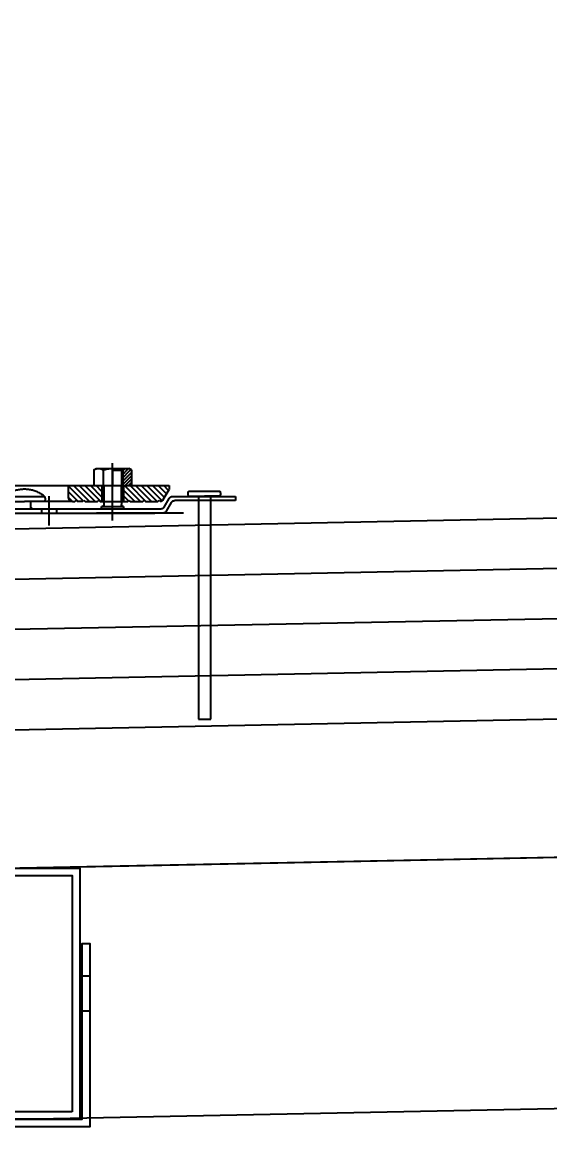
# Model space of a CAD drawing. Header units: centimetres. Extents: x 77182 to 116086, y 20619 to 33555.
# Drawn here: x 81848.75 to 81869.74, y 22745.91 to 22789.88 of the extents above; entities that cross this region are included whole.
import ezdxf
from ezdxf import colors
from ezdxf.entities.mleader import LeaderData, LeaderLine
from ezdxf.math import Vec2, Vec3

# ---------------------------------------------------------------- set-up
doc = ezdxf.new("R2010")
doc.units = ezdxf.units.CM
doc.header["$LTSCALE"] = 100
for name, color, linetype in [('A-ANNO-DIMS', 187, 'Continuous'), ('A-ELEV-01', 255, 'Continuous'), ('A-ELEV-02', 253, 'Continuous'), ('A-WALL-INSL', 249, 'Continuous'), ('A-WALL-SNWPNL', 200, 'Continuous'), ('M-PIPE', 235, 'Continuous'), ('S-STEL', 3, 'Continuous')]:
    doc.layers.add(name, color=color, linetype=linetype)
doc.styles.add('Fields_100', font='act_simplex.shx', dxfattribs={"width": 0.8, "height": 20})
doc.linetypes.add('BATTING', pattern='A,0.00254,-2.54,[134,ltypeshp.shx,S=2.54,R=0,X=-2.54,Y=0],-5.08,[134,ltypeshp.shx,S=2.54,R=180,X=2.54,Y=0],-2.54', length=10.16254)
doc.dimstyles.new('FIELDS_100', dxfattribs={"dimscale": 0, "dimtxt": 20, "dimasz": 5, "dimexe": 5, "dimexo": 5, "dimgap": 5, "dimtad": 0, "dimdec": 0, "dimzin": 0, "dimdsep": 46, "dimtxsty": 'Fields_100', "dimblk": 'DOT', "dimcen": 0.09, "dimclrt": 50, "dimadec": 0, "dimazin": 0, "dimtfac": 1, "dimtdec": 0, "dimtix": 1, "dimtofl": 0, "dimtmove": 1, "dimatfit": 3, "dimfxl": 5, "dimfxlon": 1, "dimtolj": 1, "dimtzin": 0, "dimarcsym": 0})

# ---------------------------------------------------------------- blocks, each defined once
blk = doc.blocks.new('SYPHONKES')
at = {"linetype": 'ByBlock', "lineweight": -2}
for points in [[(-18.307, 12.818), (-18.307, 15.097)], [(-19.057, 14.833), (-18.957, 14.891)], [(-19.057, 14.833), (-19.057, 14.211)], [(-18.657, 14.334), (-19.057, 14.735)], [(-18.668, 14.211), (-19.057, 14.6)], [(-18.657, 14.469), (-19.034, 14.846)], [(-17.657, 14.891), (-18.957, 14.891)], [(-18.657, 14.604), (-18.943, 14.891)], [(-18.657, 14.739), (-18.809, 14.891)], [(-18.707, 14.891), (-18.707, 13.576)], [(-18.657, 14.876), (-18.707, 14.826)], [(-18.307, 14.826), (-18.707, 14.826)], [(-18.657, 14.873), (-18.674, 14.891)], [(-18.657, 14.891), (-18.657, 13.456)], [(-18.307, 14.876), (-18.657, 14.876)], [(-17.932, 14.833), (-17.972, 14.845), (-18.013, 14.855), (-18.054, 14.865), (-18.096, 14.873), (-18.138, 14.879), (-18.18, 14.884), (-18.222, 14.888), (-18.264, 14.89), (-18.307, 14.891)], [(-18.307, 14.876), (-18.307, 14.211)], [(-17.556, 14.833), (-17.566, 14.839), (-17.575, 14.845), (-17.585, 14.85), (-17.595, 14.856), (-17.606, 14.861), (-17.616, 14.865), (-17.627, 14.869), (-17.638, 14.873), (-17.648, 14.877), (-17.659, 14.88), (-17.67, 14.882), (-17.682, 14.885), (-17.693, 14.887), (-17.704, 14.888), (-17.715, 14.889), (-17.727, 14.89), (-17.738, 14.891), (-17.75, 14.891), (-17.761, 14.89), (-17.772, 14.889), (-17.784, 14.888), (-17.795, 14.887), (-17.806, 14.885), (-17.817, 14.882), (-17.828, 14.88), (-17.839, 14.877), (-17.85, 14.873), (-17.861, 14.869), (-17.872, 14.865), (-17.882, 14.861), (-17.892, 14.856), (-17.902, 14.85), (-17.912, 14.845), (-17.922, 14.839), (-17.932, 14.833)], [(-17.932, 14.833), (-17.932, 14.211)], [(-17.556, 14.833), (-17.657, 14.891)], [(-17.556, 14.833), (-17.556, 14.211)], [(-20.557, 14.211), (-20.557, 14.061)], [(-16.557, 14.211), (-20.557, 14.211)], [(-20.534, 14.021), (-20.344, 14.211)], [(-20.452, 13.879), (-20.12, 14.211)], [(-20.37, 13.736), (-19.895, 14.211)], [(-20.278, 13.604), (-19.671, 14.211)], [(-20.081, 13.576), (-19.446, 14.211)], [(-19.857, 13.576), (-19.222, 14.211)], [(-19.632, 13.576), (-18.997, 14.211)], [(-19.408, 13.576), (-18.773, 14.211)], [(-18.802, 14.211), (-19.057, 14.466)], [(-18.937, 14.211), (-19.057, 14.331)], [(-18.732, 14.211), (-18.732, 13.576)], [(-18.657, 13.576), (-18.657, 14.211)], [(-17.957, 14.211), (-17.957, 13.456)], [(-17.907, 14.211), (-17.907, 13.576)], [(-17.882, 14.211), (-17.882, 13.576)], [(-17.882, 14.204), (-17.875, 14.211)], [(-17.882, 13.979), (-17.65, 14.211)], [(-17.882, 13.755), (-17.426, 14.211)], [(-17.836, 13.576), (-17.201, 14.211)], [(-17.612, 13.576), (-16.977, 14.211)], [(-17.387, 13.576), (-16.752, 14.211)], [(-17.135, 13.603), (-16.557, 14.182)], [(-16.557, 13.726), (-16.557, 14.211)], [(-12.723, 14.211), (-16.557, 14.211)], [(-14.799, 14.076), (-14.839, 14.075), (-14.879, 14.074), (-14.918, 14.071), (-14.958, 14.066), (-14.997, 14.061), (-15.036, 14.054), (-15.075, 14.045), (-15.113, 14.036), (-15.152, 14.025), (-15.19, 14.013), (-15.227, 14), (-15.264, 13.985), (-15.3, 13.969), (-15.336, 13.952), (-15.372, 13.934), (-15.406, 13.915), (-15.44, 13.894), (-15.474, 13.873), (-15.506, 13.85), (-15.538, 13.826), (-15.569, 13.801), (-15.599, 13.776)], [(-13.999, 13.776), (-14.029, 13.801), (-14.06, 13.826), (-14.092, 13.85), (-14.125, 13.873), (-14.158, 13.894), (-14.192, 13.915), (-14.227, 13.934), (-14.262, 13.952), (-14.298, 13.969), (-14.334, 13.985), (-14.371, 14), (-14.409, 14.013), (-14.447, 14.025), (-14.485, 14.036), (-14.523, 14.045), (-14.562, 14.054), (-14.601, 14.061), (-14.641, 14.066), (-14.68, 14.071), (-14.72, 14.074), (-14.759, 14.075), (-14.799, 14.076)], [(-23.196, 13.776), (-23.196, 13.616)], [(-20.688, 13.776), (-23.196, 13.776)], [(-22.574, 13.986), (-22.577, 13.977), (-22.58, 13.969), (-22.583, 13.96), (-22.585, 13.952), (-22.587, 13.943), (-22.589, 13.934), (-22.591, 13.926), (-22.592, 13.917), (-22.593, 13.908), (-22.593, 13.899), (-22.594, 13.89), (-22.594, 13.881), (-22.593, 13.872), (-22.593, 13.863), (-22.592, 13.854), (-22.591, 13.846), (-22.589, 13.837), (-22.587, 13.828), (-22.585, 13.819), (-22.583, 13.811), (-22.58, 13.802), (-22.577, 13.794), (-22.574, 13.786)], [(-22.571, 13.986), (-22.574, 13.977), (-22.577, 13.969), (-22.58, 13.96), (-22.582, 13.952), (-22.584, 13.943), (-22.586, 13.934), (-22.588, 13.926), (-22.589, 13.917), (-22.59, 13.908), (-22.591, 13.899), (-22.591, 13.89), (-22.591, 13.881), (-22.591, 13.872), (-22.59, 13.863), (-22.589, 13.854), (-22.588, 13.846), (-22.586, 13.837), (-22.584, 13.828), (-22.582, 13.819), (-22.58, 13.811), (-22.577, 13.802), (-22.574, 13.794), (-22.571, 13.786)], [(-21.33, 13.986), (-22.574, 13.986)], [(-22.574, 13.786), (-21.966, 13.786)], [(-22.216, 4.917), (-22.216, 13.776)], [(-21.33, 13.786), (-21.966, 13.786)], [(-21.716, 13.776), (-21.716, 4.917)], [(-21.33, 13.786), (-21.326, 13.794), (-21.323, 13.802), (-21.321, 13.811), (-21.318, 13.819), (-21.316, 13.828), (-21.314, 13.837), (-21.313, 13.846), (-21.311, 13.854), (-21.311, 13.863), (-21.31, 13.872), (-21.31, 13.881), (-21.31, 13.89), (-21.31, 13.899), (-21.311, 13.908), (-21.311, 13.917), (-21.313, 13.926), (-21.314, 13.934), (-21.316, 13.943), (-21.318, 13.952), (-21.321, 13.96), (-21.323, 13.969), (-21.326, 13.977), (-21.33, 13.986)], [(-20.549, 13.696), (-20.552, 13.7), (-20.555, 13.705), (-20.558, 13.709), (-20.561, 13.714), (-20.565, 13.718), (-20.568, 13.722), (-20.572, 13.726), (-20.576, 13.73), (-20.58, 13.733), (-20.584, 13.737), (-20.588, 13.74), (-20.592, 13.744), (-20.596, 13.747), (-20.601, 13.75), (-20.606, 13.753), (-20.61, 13.755), (-20.615, 13.758), (-20.62, 13.76), (-20.625, 13.763), (-20.63, 13.765), (-20.635, 13.767), (-20.64, 13.768), (-20.645, 13.77), (-20.65, 13.771), (-20.656, 13.772), (-20.661, 13.773), (-20.666, 13.774), (-20.672, 13.775), (-20.677, 13.775), (-20.682, 13.775), (-20.688, 13.776)], [(-20.32, 13.651), (-20.557, 14.061)], [(-20.353, 13.356), (-20.549, 13.696)], [(-20.32, 13.651), (-20.317, 13.646), (-20.315, 13.642), (-20.312, 13.637), (-20.308, 13.633), (-20.305, 13.629), (-20.302, 13.625), (-20.298, 13.622), (-20.295, 13.618), (-20.291, 13.614), (-20.287, 13.611), (-20.283, 13.608), (-20.279, 13.604), (-20.274, 13.601), (-20.27, 13.599), (-20.266, 13.596), (-20.261, 13.593), (-20.256, 13.591), (-20.252, 13.589), (-20.247, 13.587), (-20.242, 13.585), (-20.237, 13.583), (-20.232, 13.582), (-20.227, 13.58), (-20.222, 13.579), (-20.217, 13.578), (-20.212, 13.577), (-20.207, 13.576)], [(-19.183, 13.576), (-18.732, 14.027)], [(-18.933, 13.601), (-18.732, 13.803)], [(-16.938, 13.576), (-16.557, 13.957)], [(-16.714, 13.576), (-16.557, 13.733)], [(-16.707, 13.576), (-16.702, 13.576), (-16.697, 13.576), (-16.691, 13.576), (-16.686, 13.577), (-16.681, 13.578), (-16.676, 13.579), (-16.671, 13.58), (-16.666, 13.581), (-16.661, 13.583), (-16.657, 13.584), (-16.652, 13.586), (-16.647, 13.588), (-16.642, 13.59), (-16.638, 13.592), (-16.633, 13.595), (-16.629, 13.597), (-16.625, 13.6), (-16.62, 13.603), (-16.616, 13.606), (-16.612, 13.609), (-16.608, 13.613), (-16.604, 13.616), (-16.601, 13.62), (-16.597, 13.623), (-16.594, 13.627), (-16.59, 13.631), (-16.587, 13.635), (-16.584, 13.639), (-16.581, 13.643), (-16.579, 13.648), (-16.576, 13.652), (-16.574, 13.657), (-16.571, 13.661), (-16.569, 13.666), (-16.567, 13.671), (-16.565, 13.675), (-16.564, 13.68), (-16.562, 13.685), (-16.561, 13.69), (-16.56, 13.695), (-16.559, 13.7), (-16.558, 13.705), (-16.558, 13.71), (-16.557, 13.715), (-16.557, 13.72), (-16.557, 13.726)], [(-15.787, 12.624), (-15.787, 13.795)], [(-15.599, 13.776), (-15.602, 13.767), (-15.605, 13.759), (-15.608, 13.75), (-15.611, 13.742), (-15.613, 13.733), (-15.615, 13.724), (-15.616, 13.716), (-15.617, 13.707), (-15.618, 13.698), (-15.619, 13.689), (-15.619, 13.68), (-15.619, 13.671), (-15.619, 13.662), (-15.618, 13.653), (-15.617, 13.644), (-15.616, 13.636), (-15.615, 13.627), (-15.613, 13.618), (-15.611, 13.609), (-15.608, 13.601), (-15.605, 13.592), (-15.602, 13.584), (-15.599, 13.576)], [(-13.999, 13.776), (-15.599, 13.776)], [(-23.196, 13.616), (-20.78, 13.616)], [(-20.642, 13.536), (-20.644, 13.54), (-20.647, 13.545), (-20.65, 13.549), (-20.654, 13.554), (-20.657, 13.558), (-20.661, 13.562), (-20.664, 13.566), (-20.668, 13.57), (-20.672, 13.573), (-20.676, 13.577), (-20.68, 13.58), (-20.684, 13.584), (-20.689, 13.587), (-20.693, 13.59), (-20.698, 13.593), (-20.703, 13.595), (-20.707, 13.598), (-20.712, 13.6), (-20.717, 13.603), (-20.722, 13.605), (-20.727, 13.607), (-20.732, 13.608), (-20.738, 13.61), (-20.743, 13.611), (-20.748, 13.612), (-20.753, 13.613), (-20.759, 13.614), (-20.764, 13.615), (-20.769, 13.615), (-20.775, 13.615), (-20.78, 13.616)], [(-20.445, 13.196), (-20.642, 13.536)], [(-20.445, 13.196), (-20.443, 13.191), (-20.44, 13.186), (-20.437, 13.182), (-20.433, 13.178), (-20.43, 13.173), (-20.426, 13.169), (-20.423, 13.165), (-20.419, 13.161), (-20.415, 13.158), (-20.411, 13.154), (-20.407, 13.151), (-20.403, 13.147), (-20.398, 13.144), (-20.394, 13.141), (-20.389, 13.138), (-20.384, 13.136), (-20.38, 13.133), (-20.375, 13.131), (-20.37, 13.129), (-20.365, 13.126), (-20.36, 13.125), (-20.355, 13.123), (-20.35, 13.121), (-20.344, 13.12), (-20.339, 13.119), (-20.334, 13.118), (-20.328, 13.117), (-20.323, 13.116), (-20.318, 13.116), (-20.312, 13.116), (-20.307, 13.116)], [(-20.353, 13.356), (-20.35, 13.351), (-20.347, 13.346), (-20.344, 13.342), (-20.341, 13.338), (-20.338, 13.333), (-20.334, 13.329), (-20.33, 13.325), (-20.327, 13.321), (-20.323, 13.318), (-20.319, 13.314), (-20.314, 13.311), (-20.31, 13.307), (-20.306, 13.304), (-20.301, 13.301), (-20.297, 13.298), (-20.292, 13.296), (-20.287, 13.293), (-20.282, 13.291), (-20.278, 13.289), (-20.273, 13.286), (-20.267, 13.285), (-20.262, 13.283), (-20.257, 13.281), (-20.252, 13.28), (-20.247, 13.279), (-20.241, 13.278), (-20.236, 13.277), (-20.231, 13.276), (-20.225, 13.276), (-20.22, 13.276), (-20.214, 13.276)], [(-20.214, 13.276), (-19.882, 13.276)], [(-20.214, 13.276), (19.882, 13.276)], [(-20.158, 13.626), (-20.207, 13.576)], [(-20.108, 13.576), (-20.158, 13.626)], [(-19.608, 13.576), (-20.108, 13.576)], [(-19.558, 13.626), (-19.608, 13.576)], [(-19.508, 13.576), (-19.558, 13.626)], [(-19.008, 13.576), (-19.508, 13.576)], [(-18.958, 13.626), (-19.008, 13.576)], [(-18.908, 13.576), (-18.958, 13.626)], [(-18.707, 13.576), (-18.908, 13.576)], [(-18.747, 13.276), (-18.747, 13.376)], [(-18.737, 13.376), (-18.743, 13.376)], [(-18.737, 13.376), (-18.734, 13.376), (-18.731, 13.376), (-18.729, 13.376), (-18.726, 13.376), (-18.723, 13.377), (-18.721, 13.377), (-18.718, 13.378), (-18.715, 13.379), (-18.713, 13.379), (-18.71, 13.38), (-18.707, 13.381), (-18.705, 13.382), (-18.702, 13.383), (-18.7, 13.385), (-18.698, 13.386), (-18.695, 13.387), (-18.693, 13.389), (-18.691, 13.39), (-18.688, 13.392), (-18.686, 13.394), (-18.684, 13.395), (-18.682, 13.397), (-18.68, 13.399), (-18.678, 13.401), (-18.676, 13.403), (-18.675, 13.405), (-18.673, 13.407), (-18.671, 13.409), (-18.67, 13.412), (-18.668, 13.414), (-18.667, 13.416), (-18.666, 13.419), (-18.665, 13.421), (-18.663, 13.424), (-18.662, 13.426), (-18.661, 13.429), (-18.661, 13.431), (-18.66, 13.434), (-18.659, 13.437), (-18.658, 13.439), (-18.658, 13.442), (-18.658, 13.445), (-18.657, 13.447), (-18.657, 13.45), (-18.657, 13.453), (-18.657, 13.456)], [(-17.877, 13.376), (-18.737, 13.376)], [(-18.734, 13.576), (-18.732, 13.578)], [(-17.907, 13.576), (-18.707, 13.576)], [(-17.957, 13.456), (-17.957, 13.453), (-17.957, 13.45), (-17.956, 13.447), (-17.956, 13.445), (-17.956, 13.442), (-17.955, 13.439), (-17.955, 13.437), (-17.954, 13.434), (-17.953, 13.431), (-17.952, 13.429), (-17.951, 13.426), (-17.95, 13.424), (-17.949, 13.421), (-17.948, 13.419), (-17.947, 13.416), (-17.945, 13.414), (-17.944, 13.412), (-17.942, 13.409), (-17.941, 13.407), (-17.939, 13.405), (-17.937, 13.403), (-17.935, 13.401), (-17.933, 13.399), (-17.931, 13.397), (-17.929, 13.395), (-17.927, 13.394), (-17.925, 13.392), (-17.923, 13.39), (-17.921, 13.389), (-17.918, 13.387), (-17.916, 13.386), (-17.914, 13.385), (-17.911, 13.383), (-17.909, 13.382), (-17.906, 13.381), (-17.904, 13.38), (-17.901, 13.379), (-17.898, 13.379), (-17.896, 13.378), (-17.893, 13.377), (-17.89, 13.377), (-17.888, 13.376), (-17.885, 13.376), (-17.882, 13.376), (-17.88, 13.376), (-17.877, 13.376)], [(-17.808, 13.576), (-17.907, 13.576)], [(-17.867, 13.376), (-17.877, 13.376)], [(-17.867, 13.276), (-17.867, 13.376)], [(-17.758, 13.626), (-17.808, 13.576)], [(-17.708, 13.576), (-17.758, 13.626)], [(-17.208, 13.576), (-17.708, 13.576)], [(-17.158, 13.626), (-17.208, 13.576)], [(-17.108, 13.576), (-17.158, 13.626)], [(-17.108, 13.576), (-16.908, 13.576)], [(-16.858, 13.626), (-16.908, 13.576)], [(-16.808, 13.576), (-16.858, 13.626)], [(-16.808, 13.576), (-16.858, 13.626)], [(-16.707, 13.576), (-16.808, 13.576)], [(-16.714, 13.576), (-15.6, 13.576)], [(-16.087, 13.115), (-16.087, 13.276)], [(-15.599, 13.576), (-14.799, 13.576)], [(-15.487, 13.115), (-15.487, 13.276)], [(-15.049, 13.327), (-15.051, 13.327), (-15.053, 13.327), (-15.054, 13.326), (-15.056, 13.326), (-15.058, 13.326), (-15.06, 13.326), (-15.061, 13.325), (-15.063, 13.325), (-15.065, 13.324), (-15.066, 13.324), (-15.068, 13.323), (-15.069, 13.322), (-15.071, 13.322), (-15.073, 13.321), (-15.074, 13.32), (-15.076, 13.319), (-15.077, 13.318), (-15.079, 13.317), (-15.08, 13.316), (-15.081, 13.315), (-15.083, 13.314), (-15.084, 13.313), (-15.085, 13.312), (-15.086, 13.31), (-15.088, 13.309), (-15.089, 13.308), (-15.09, 13.306), (-15.091, 13.305), (-15.092, 13.304), (-15.093, 13.302), (-15.094, 13.301), (-15.094, 13.299), (-15.095, 13.298), (-15.096, 13.296), (-15.097, 13.294), (-15.097, 13.293), (-15.098, 13.291), (-15.098, 13.289), (-15.099, 13.288), (-15.099, 13.286), (-15.099, 13.284), (-15.1, 13.283), (-15.1, 13.281), (-15.1, 13.279), (-15.1, 13.277), (-15.1, 13.276)], [(-15.049, 13.276), (-15.049, 13.576)], [(-13.999, 13.576), (-14.799, 13.576)], [(-21.122, 13.117), (-17.67, 13.117)], [(-20.307, 13.116), (-19.986, 13.116)], [(14.612, 13.115), (-19.986, 13.116)], [(-21.716, 4.917), (-22.216, 4.917)]]:
    blk.add_lwpolyline(points, dxfattribs=at)
blk = doc.blocks.new('A$Ccc9a2781')
at = {"xscale": 10, "yscale": 10, "zscale": 10}
blk.add_blockref('SYPHONKES', (747.5, 1045.77, -5331.08), dxfattribs=at)
blk = doc.blocks.new('_Dot')
at = {"color": 0, "linetype": 'ByBlock', "lineweight": -2}
blk.add_line((-0.5, 0), (-1, 0), dxfattribs=at)
at = {"color": 0, "linetype": 'ByBlock', "const_width": 0.5}
blk.add_lwpolyline([(-0.25, 0, 1), (0.25, 0, 1)], format="xyb", close=True, dxfattribs=at)
blk = doc.blocks.new('*D93')
at = {"layer": 'A-ANNO-DIMS', "color": 0, "lineweight": -2, "transparency": 16777216}
for p, q in [((81729.043, 22798.935), (81729.043, 22808.935)), ((82021.579, 22798.935), (82021.579, 22808.935)), ((81734.043, 22803.935), (81849.74, 22803.935)), ((82016.579, 22803.935), (81900.882, 22803.935))]:
    blk.add_line(p, q, dxfattribs=at)
at = {"layer": 'DEFPOINTS', "color": 0, "transparency": 16777216}
for p in [(82021.579, 22803.935), (81729.043, 22765.51), (82021.579, 22759.66)]:
    blk.add_point(p, dxfattribs=at)
at = {"layer": 'A-ANNO-DIMS', "color": 0, "lineweight": -2, "transparency": 16777216, "xscale": 5, "yscale": 5, "zscale": 5, "rotation": 180}
blk.add_blockref('_Dot', (81729.043, 22803.935), dxfattribs=at)
at = {"layer": 'A-ANNO-DIMS', "color": 0, "lineweight": -2, "transparency": 16777216, "xscale": 5, "yscale": 5, "zscale": 5}
blk.add_blockref('_Dot', (82021.579, 22803.935), dxfattribs=at)
at = {"layer": 'A-ANNO-DIMS', "color": 50, "transparency": 16777216, "insert": (81875.311, 22803.935), "char_height": 20, "attachment_point": 5, "style": 'Fields_100'}
blk.add_mtext('\\A1;293', dxfattribs=at)

msp = doc.modelspace()

# ---------------------------------------------------------------- linework, layer by layer
at = {"layer": 'A-ELEV-01'}
for points in [[(84609.043, 22811.41), (81834.044, 22755.909)], [(81914.376, 22757.516), (81834.044, 22755.909)], [(81914.376, 22747.514), (81834.044, 22745.907)]]:
    msp.add_lwpolyline(points, dxfattribs=at)
at = {"layer": 'A-ELEV-02'}
msp.add_lwpolyline([(81846.944, 22746.209), (81851.144, 22746.209), (81851.144, 22753.209), (81851.444, 22753.209), (81851.444, 22745.909), (81846.644, 22745.909), (81846.644, 22753.209), (81846.944, 22753.209)], close=True, dxfattribs=at)
for points in [[(81851.444, 22751.909), (81851.144, 22751.909)], [(81851.444, 22750.509), (81851.144, 22750.509)]]:
    msp.add_lwpolyline(points, dxfattribs=at)
at = {"layer": 'A-WALL-INSL'}
for points in [[(84608.883, 22824.909), (81834.043, 22769.412)], [(84608.963, 22820.91), (81834.043, 22765.411)]]:
    msp.add_lwpolyline(points, dxfattribs=at)
at = {"layer": 'A-WALL-INSL', "linetype": 'BATTING', "ltscale": 0.002}
for points in [[(84608.923, 22822.909), (81834.003, 22767.41)], [(84609.003, 22818.91), (81834.004, 22763.41)]]:
    msp.add_lwpolyline(points, dxfattribs=at)
at = {"layer": 'A-WALL-SNWPNL', "ltscale": 100}
msp.add_lwpolyline([(84609.043, 22816.911), (81834.044, 22761.41)], dxfattribs=at)
at = {"layer": 'S-STEL'}
for points in [[(81851.044, 22746.209), (81847.044, 22746.209), (81847.044, 22756.209), (81851.044, 22756.209)], [(81850.744, 22746.509), (81847.344, 22746.509), (81847.344, 22755.909), (81850.744, 22755.909)]]:
    msp.add_lwpolyline(points, close=True, dxfattribs=at)

# ---------------------------------------------------------------- block references
at = {"layer": 'M-PIPE', "lineweight": 35, "xscale": -0.1, "yscale": 0.1, "zscale": 0.1}
msp.add_blockref('A$Ccc9a2781', (81908.793, 22652.644, 533.108), dxfattribs=at)

# ---------------------------------------------------------------- dimensions: what is measured, and where the dimension line sits
at = {"layer": 'A-ANNO-DIMS'}
dim = msp.add_linear_dim(base=(82021.579, 22803.935), p1=(81729.043, 22765.51), p2=(82021.579, 22759.66), dimstyle='FIELDS_100', override={"dimscale": 1}, dxfattribs=at)
dim.commit()
dim.dimension.update_dxf_attribs({"geometry": '*D93', "text_midpoint": (81875.311, 22803.935)})

# ---------------------------------------------------------------- leaders
ml = msp.add_multileader_mtext('Standard', dxfattribs=at)
ml.set_content('SİFONİK YAĞMUR SÜZGECİ', color=50, style='Fields_100')
ml.set_leader_properties(color=256)
ml.set_arrow_properties(name='DOT')
ml.build(insert=Vec2(0, 0))
ml.multileader.update_dxf_attribs({"dogleg_length": 10, "arrow_head_size": 6})
ctx = ml.context
ctx.base_point, ctx.char_height, ctx.arrow_head_size, ctx.landing_gap_size, ctx.plane_origin = Vec3(81843.554, 22942.894), 20, 6, 10, Vec3(108288.184, 22898.156)
notes = []
notes.append((ctx, [(0, (1, 1, 0), (81833.554, 22942.894), (1, 0), 10, [(0, [(81833.554, 22766.158)], 0, [])])]))
ctx.mtext.insert, ctx.mtext.flow_direction = Vec3(81853.554, 22952.894), 5
for ctx, leaders in notes:
    for number, flags, end, landing, length, lines in leaders:
        leader = LeaderData()
        leader.index, (leader.has_last_leader_line, leader.has_dogleg_vector, leader.attachment_direction) = number, flags
        leader.last_leader_point, leader.dogleg_vector, leader.dogleg_length = Vec3(end), Vec3(landing), length
        for number, points, colour, breaks in lines:
            line = LeaderLine()
            line.index, line.vertices, line.color, line.breaks = number, Vec3.list(points), colors.encode_raw_color(colour), breaks
            leader.lines.append(line)
        ctx.leaders.append(leader)

doc.saveas('drawing.dxf')
